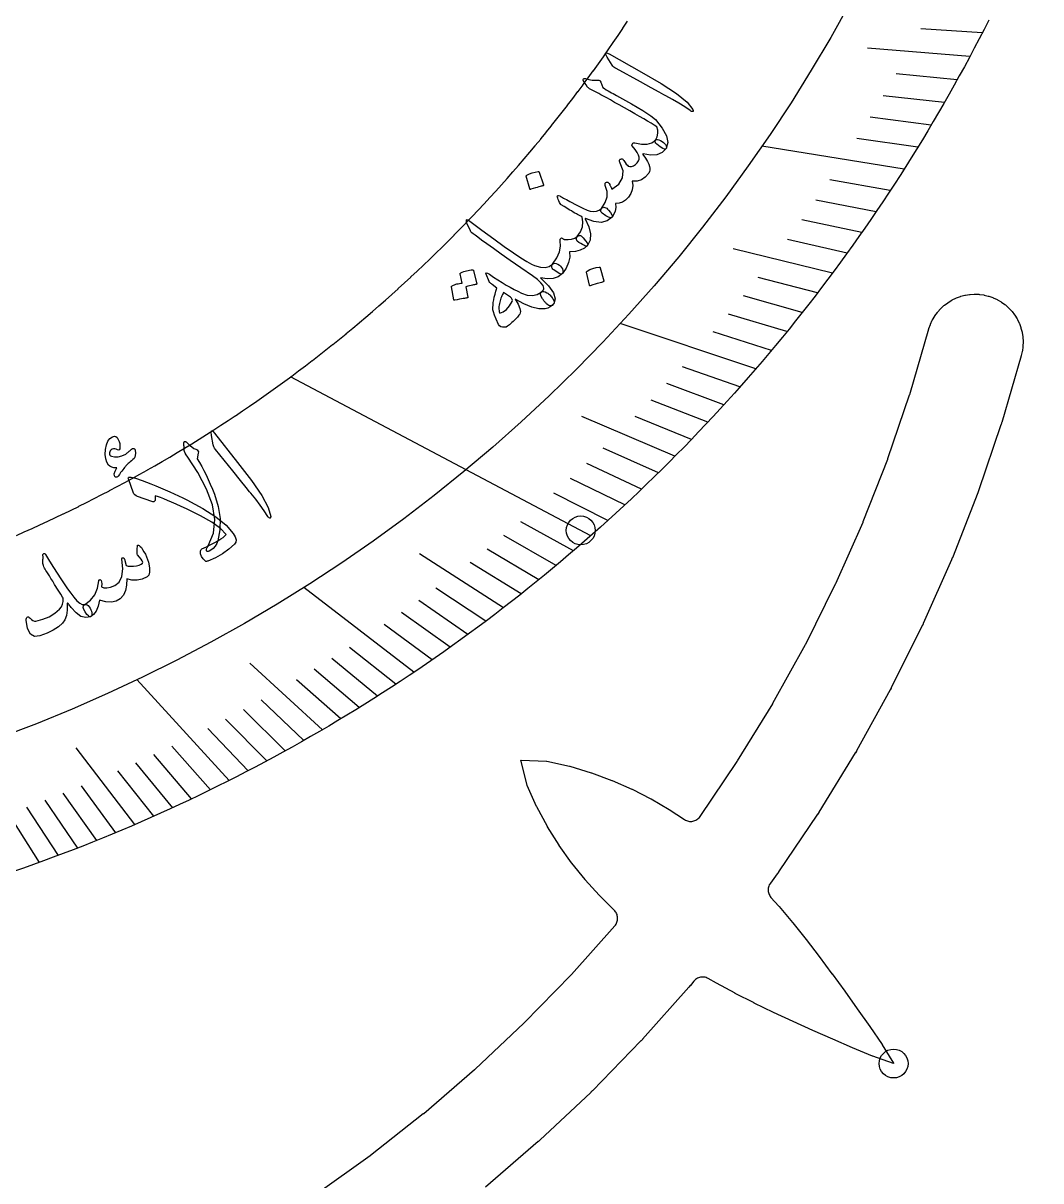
# Model space of a CAD drawing. Header units: millimetres. Extents: x -53 to 53, y -53 to 53.
# Drawn here: x 12.55 to 35.03, y -27.52 to -1.95 of the extents above; entities that cross this region are included whole.
import ezdxf

# ---------------------------------------------------------------- set-up
doc = ezdxf.new("R2010")
doc.units = ezdxf.units.MM
for name, color, linetype in [('CUT_INNER', 6, 'Continuous'), ('ENGRAVE', 7, 'Continuous'), ('ENGRAVE_FINE', 8, 'Continuous'), ('TEXT', 5, 'Continuous')]:
    doc.layers.add(name, color=color, linetype=linetype)

msp = doc.modelspace()

# ---------------------------------------------------------------- linework, layer by layer
at = {"layer": 'CUT_INNER'}
for points in [[(33.8771, -1.8778), (33.7718, -2.0853), (33.6653, -2.2922), (33.5575, -2.4984), (33.4484, -2.704), (33.3381, -2.9089), (33.2265, -3.1131), (33.1137, -3.3167), (32.9996, -3.5195), (32.8843, -3.7216), (32.7677, -3.923), (32.6499, -4.1237), (32.5309, -4.3237), (32.4106, -4.523), (32.2892, -4.7215), (32.1665, -4.9192), (32.0426, -5.1162), (31.9175, -5.3124), (31.7912, -5.5079), (31.6637, -5.7026), (31.535, -5.8964), (31.4051, -6.0895), (31.2741, -6.2818), (31.1418, -6.4733), (31.0084, -6.664), (30.8739, -6.8539), (30.7381, -7.0429), (30.6012, -7.2311), (30.4632, -7.4184), (30.324, -7.6049), (30.1836, -7.7905), (30.0422, -7.9753), (29.8996, -8.1592), (29.7558, -8.3422), (29.611, -8.5244), (29.465, -8.7056), (29.3179, -8.886), (29.1698, -9.0654), (29.0205, -9.2439), (28.8701, -9.4215), (28.7187, -9.5982), (28.5661, -9.774), (28.4125, -9.9488), (28.2578, -10.1226), (28.1021, -10.2955), (27.9453, -10.4675), (27.7874, -10.6385), (27.6285, -10.8085), (27.4686, -10.9775), (27.3076, -11.1456), (27.1456, -11.3126), (26.9826, -11.4787), (26.8185, -11.6438), (26.6535, -11.8078), (26.4874, -11.9709), (26.3203, -12.1329), (26.1523, -12.2938), (25.9833, -12.4538), (25.8133, -12.6127), (25.6423, -12.7706), (25.4703, -12.9274), (25.2974, -13.0831), (25.1236, -13.2378), (24.9488, -13.3915), (24.773, -13.544), (24.5964, -13.6955), (24.4188, -13.8458), (24.2402, -13.9951), (24.0608, -14.1433), (23.8805, -14.2904), (23.6992, -14.4364), (23.5171, -14.5812), (23.3341, -14.725), (23.1502, -14.8676), (22.9654, -15.0091), (22.7798, -15.1494), (22.5933, -15.2886), (22.406, -15.4267), (22.2178, -15.5636), (22.0288, -15.6993), (21.8389, -15.8339), (21.6482, -15.9673), (21.4568, -16.0996), (21.2645, -16.2306), (21.0714, -16.3605), (20.8775, -16.4892), (20.6828, -16.6167), (20.4874, -16.743), (20.2911, -16.8681), (20.0942, -16.992), (19.8964, -17.1147), (19.6979, -17.2362), (19.4987, -17.3564), (19.2987, -17.4755), (19.098, -17.5933), (18.8966, -17.7098), (18.6945, -17.8252), (18.4917, -17.9393), (18.2881, -18.0521), (18.0839, -18.1637), (17.879, -18.274), (17.6735, -18.3831), (17.4672, -18.4909), (17.2603, -18.5974), (17.0528, -18.7027), (16.8446, -18.8067), (16.6358, -18.9094), (16.4263, -19.0109), (16.2163, -19.111), (16.0056, -19.2099), (15.7943, -19.3074), (15.5825, -19.4037), (15.37, -19.4987), (15.157, -19.5923), (14.9434, -19.6847), (14.7292, -19.7757), (14.5145, -19.8654), (14.2992, -19.9538), (14.0834, -20.0409), (13.8671, -20.1266), (13.6502, -20.2111), (13.4328, -20.2942), (13.215, -20.3759), (12.9966, -20.4563), (12.7777, -20.5354), (12.5584, -20.6131), (12.3385, -20.6895)], [(12.3984, -13.2645), (12.5712, -13.1885), (12.5726, -13.1879), (12.745, -13.1108), (12.7464, -13.1102), (12.9183, -13.0321), (12.9197, -13.0314), (13.0912, -12.9523), (13.0926, -12.9516), (13.2635, -12.8714), (13.2649, -12.8708), (13.4353, -12.7895), (13.4367, -12.7889), (13.6066, -12.7066), (13.608, -12.7059), (13.7775, -12.6225), (13.7788, -12.6219), (13.9478, -12.5375), (13.9491, -12.5368), (14.1175, -12.4514), (14.1189, -12.4507), (14.2868, -12.3642), (14.2881, -12.3635), (14.4555, -12.2761), (14.4568, -12.2753), (14.6236, -12.1868), (14.625, -12.1861), (14.7912, -12.0966), (14.7926, -12.0959), (14.9583, -12.0053), (14.9596, -12.0046), (15.1248, -11.913), (15.1261, -11.9123), (15.2907, -11.8197), (15.292, -11.819), (15.456, -11.7254), (15.4573, -11.7246), (15.6208, -11.63), (15.6221, -11.6293), (15.7849, -11.5337), (15.7863, -11.5329), (15.9485, -11.4363), (15.9498, -11.4355), (16.1115, -11.338), (16.1128, -11.3372), (16.2739, -11.2386), (16.2752, -11.2378), (16.4356, -11.1383), (16.4369, -11.1375), (16.5968, -11.0369), (16.5981, -11.0361), (16.7573, -10.9346), (16.7586, -10.9338), (16.9172, -10.8313), (16.9184, -10.8304), (17.0764, -10.727), (17.0777, -10.7261), (17.235, -10.6217), (17.2363, -10.6209), (17.393, -10.5155), (17.3942, -10.5146), (17.5503, -10.4083), (17.5515, -10.4074), (17.7069, -10.3001), (17.7082, -10.2992), (17.8629, -10.191), (17.8641, -10.1901), (18.0182, -10.0809), (18.0194, -10.08), (18.1728, -9.9699), (18.174, -9.969), (18.3267, -9.8579), (18.328, -9.857), (18.48, -9.745), (18.4812, -9.7441), (18.6325, -9.6311), (18.6337, -9.6302), (18.7844, -9.5163), (18.7856, -9.5154), (18.9355, -9.4006), (18.9367, -9.3997), (19.0859, -9.2839), (19.0871, -9.283), (19.2356, -9.1664), (19.2368, -9.1654), (19.3846, -9.0479), (19.3858, -9.0469), (19.5329, -8.9285), (19.5341, -8.9275), (19.6804, -8.8082), (19.6816, -8.8072), (19.8272, -8.687), (19.8284, -8.686), (19.9732, -8.5649), (19.9744, -8.5639), (20.1185, -8.4419), (20.1197, -8.4409), (20.263, -8.318), (20.2642, -8.317), (20.4068, -8.1932), (20.4079, -8.1922), (20.5498, -8.0676), (20.5509, -8.0665), (20.692, -7.941), (20.6931, -7.94), (20.8334, -7.8136), (20.8346, -7.8126), (20.9741, -7.6854), (20.9752, -7.6843), (21.114, -7.5562), (21.1151, -7.5552), (21.253, -7.4263), (21.2541, -7.4252), (21.3913, -7.2954), (21.3924, -7.2944), (21.5288, -7.1637), (21.5299, -7.1627), (21.6654, -7.0312), (21.6665, -7.0302), (21.8013, -6.8979), (21.8023, -6.8968), (21.9363, -6.7637), (21.9374, -6.7626), (22.0705, -6.6287), (22.0715, -6.6276), (22.2038, -6.4928), (22.2049, -6.4917), (22.3363, -6.3562), (22.3374, -6.3551), (22.468, -6.2187), (22.4691, -6.2176), (22.5989, -6.0805), (22.5999, -6.0794), (22.7289, -5.9414), (22.7299, -5.9403), (22.858, -5.8016), (22.859, -5.8004), (22.9863, -5.6609), (22.9873, -5.6598), (23.1137, -5.5195), (23.1147, -5.5183), (23.2402, -5.3773), (23.2412, -5.3761), (23.3659, -5.2343), (23.3669, -5.2331), (23.4906, -5.0905), (23.4916, -5.0894), (23.6145, -4.946), (23.6155, -4.9448), (23.7375, -4.8007), (23.7385, -4.7996), (23.8597, -4.6547), (23.8606, -4.6535), (23.9809, -4.5079), (23.9818, -4.5067), (24.1012, -4.3604), (24.1022, -4.3592), (24.2206, -4.2122), (24.2216, -4.211), (24.3391, -4.0632), (24.34, -4.062), (24.4567, -3.9135), (24.4576, -3.9123), (24.5733, -3.7631), (24.5743, -3.7618), (24.6891, -3.6119), (24.69, -3.6107), (24.8039, -3.4601), (24.8048, -3.4589), (24.9177, -3.3075), (24.9186, -3.3063), (25.0306, -3.1543), (25.0316, -3.1531), (25.1426, -3.0004), (25.1435, -2.9991), (25.2537, -2.8457), (25.2546, -2.8445), (25.3638, -2.6905), (25.3646, -2.6892), (25.4729, -2.5345), (25.4738, -2.5332), (25.5811, -2.3779), (25.5819, -2.3766), (25.6883, -2.2206), (25.6891, -2.2193), (25.7945, -2.0626), (25.7954, -2.0613), (25.8998, -1.904)], [(19.004, -27.826), (20.2108, -26.9623), (20.2196, -26.9557), (21.3869, -26.0393), (21.3954, -26.0322), (22.5209, -25.0649), (22.5291, -25.0575), (23.6105, -24.0413), (23.6185, -24.0335), (24.6537, -22.9703), (24.6613, -22.9622), (25.6162, -21.8902), (25.6313, -21.8715), (25.6446, -21.8514), (25.6559, -21.8302), (25.665, -21.8079), (25.672, -21.7849), (25.6767, -21.7613), (25.6792, -21.7373), (25.6793, -21.7133), (25.6771, -21.6893), (25.6727, -21.6657), (25.6659, -21.6426), (25.657, -21.6202), (25.646, -21.5988), (25.633, -21.5786), (25.6181, -21.5597), (25.6014, -21.5424), (25.6006, -21.5416), (25.2767, -21.2186), (25.272, -21.2137), (24.9641, -20.8713), (24.9596, -20.866), (24.6683, -20.5033), (24.664, -20.4976), (24.3904, -20.1135), (24.3862, -20.1073), (24.1315, -19.7005), (24.1275, -19.6936), (23.8942, -19.2617), (23.89, -19.253), (23.684, -18.7889), (23.6821, -18.784), (23.6806, -18.779), (23.5411, -18.2335), (23.54, -18.2279), (23.5457, -18.2278), (24.1082, -18.2538), (24.1134, -18.2543), (24.1185, -18.2552), (24.6147, -18.3628), (24.6241, -18.3652), (25.0943, -18.5061), (25.1019, -18.5086), (25.552, -18.6756), (25.5589, -18.6784), (25.9904, -18.8685), (25.9969, -18.8716), (26.4111, -19.0832), (26.4172, -19.0866), (26.8149, -19.3187), (26.8206, -19.3223), (27.1544, -19.5423), (27.1754, -19.5547), (27.1974, -19.565), (27.2204, -19.5731), (27.2441, -19.5789), (27.2681, -19.5824), (27.2925, -19.5835), (27.3168, -19.5823), (27.3409, -19.5787), (27.3645, -19.5728), (27.3874, -19.5646), (27.4094, -19.5542), (27.4303, -19.5418), (27.4499, -19.5273), (27.468, -19.511), (27.4845, -19.4931), (27.4991, -19.4736), (28.3221, -18.2566), (28.3281, -18.2472), (29.104, -16.9823), (29.1096, -16.9727), (29.8287, -15.6746), (29.8338, -15.6647), (30.4946, -14.336), (30.4993, -14.3259), (31.1005, -12.9692), (31.1048, -12.9589), (31.6452, -11.5768), (31.649, -11.5664), (32.1276, -10.1617), (32.1309, -10.1512), (32.554, -8.7016), (32.5559, -8.6958), (32.5869, -8.606), (32.5915, -8.5946), (32.6299, -8.5111), (32.6356, -8.5002), (32.682, -8.4208), (32.6887, -8.4106), (32.7427, -8.3361), (32.7504, -8.3266), (32.8114, -8.2578), (32.82, -8.2491), (32.8875, -8.1866), (32.8969, -8.1787), (32.9701, -8.1232), (32.9803, -8.1162), (33.0586, -8.0682), (33.0694, -8.0623), (33.1521, -8.0221), (33.1634, -8.0173), (33.2496, -7.9854), (33.2613, -7.9817), (33.3502, -7.9584), (33.3622, -7.9559), (33.453, -7.9414), (33.4652, -7.9401), (33.557, -7.9346), (33.5693, -7.9345), (33.6611, -7.9381), (33.6734, -7.9391), (33.7644, -7.9517), (33.7765, -7.9539), (33.8659, -7.9753), (33.8777, -7.9788), (33.9646, -8.0088), (33.9759, -8.0134), (34.0595, -8.0518), (34.0703, -8.0575), (34.1497, -8.1039), (34.16, -8.1106), (34.2344, -8.1646), (34.244, -8.1723), (34.3127, -8.2333), (34.3215, -8.2419), (34.3839, -8.3094), (34.3918, -8.3188), (34.4474, -8.392), (34.4543, -8.4022), (34.5024, -8.4805), (34.5083, -8.4913), (34.5485, -8.574), (34.5533, -8.5852), (34.5852, -8.6715), (34.5888, -8.6832), (34.6121, -8.7721), (34.6146, -8.7841), (34.6291, -8.8749), (34.6304, -8.8871), (34.6359, -8.9789), (34.636, -8.9912), (34.6325, -9.083), (34.6314, -9.0952), (34.6189, -9.1863), (34.6166, -9.1984), (34.5945, -9.2908), (34.5929, -9.2967), (34.1621, -10.7729), (34.1613, -10.7755), (34.1479, -10.8178), (34.147, -10.8205), (33.6506, -12.2776), (33.6497, -12.2803), (33.6344, -12.3219), (33.6334, -12.3245), (33.0728, -13.7582), (33.0718, -13.7608), (33.0547, -13.8017), (33.0536, -13.8043), (32.43, -15.2117), (32.4288, -15.2143), (32.41, -15.2544), (32.4088, -15.2569), (31.7233, -16.6353), (31.722, -16.6378), (31.7014, -16.677), (31.7001, -16.6795), (30.9542, -18.0261), (30.9528, -18.0285), (30.9305, -18.0668), (30.929, -18.0692), (30.1241, -19.3815), (30.1226, -19.3838), (30.0986, -19.4211), (30.0971, -19.4234), (29.2347, -20.6986), (29.2331, -20.7009), (29.2075, -20.7371), (29.2059, -20.7393), (29.0525, -20.9457), (29.0389, -20.966), (29.0274, -20.9875), (29.018, -21.01), (29.0109, -21.0333), (29.006, -21.0572), (29.0035, -21.0815), (29.0034, -21.1059), (29.0057, -21.1301), (29.0103, -21.1541), (29.0172, -21.1775), (29.0264, -21.2001), (29.0377, -21.2216), (29.0511, -21.242), (29.0664, -21.261), (29.2424, -21.4589), (29.2448, -21.4616), (29.5449, -21.8191), (29.5468, -21.8214), (29.8401, -22.1883), (29.8416, -22.1902), (30.1293, -22.5649), (30.1304, -22.5664), (30.4137, -22.9472), (30.4146, -22.9484), (30.6943, -23.3334), (30.9726, -23.7232), (31.2487, -24.1157), (31.2495, -24.1168), (31.5196, -24.5096), (31.5237, -24.5159), (31.7718, -24.9274), (31.7744, -24.9324), (31.769, -24.9308), (31.3158, -24.7713), (31.3088, -24.7686), (30.8693, -24.5837), (30.8681, -24.5831), (30.4294, -24.393), (29.9916, -24.1997), (29.5559, -24.0029), (29.5547, -24.0023), (29.1243, -23.8021), (29.1226, -23.8013), (28.6974, -23.5955), (28.6953, -23.5944), (28.2765, -23.3816), (28.2739, -23.3802), (27.8629, -23.1588), (27.8598, -23.157), (27.6815, -23.0542), (27.6591, -23.0428), (27.6356, -23.0336), (27.6113, -23.0269), (27.5865, -23.0226), (27.5614, -23.0209), (27.5362, -23.0216), (27.5113, -23.025), (27.4868, -23.0308), (27.463, -23.039), (27.4402, -23.0496), (27.4185, -23.0624), (27.3982, -23.0774), (27.3796, -23.0943), (27.3627, -23.113), (27.2852, -23.2082), (27.2834, -23.2104), (27.2546, -23.2441), (27.2528, -23.2462), (26.2288, -24.3957), (26.227, -24.3977), (26.1967, -24.4302), (26.1948, -24.4322), (25.1209, -25.5352), (25.1189, -25.5371), (25.0873, -25.5682), (25.0853, -25.5701), (23.9634, -26.6243), (23.9614, -26.6262), (23.9284, -26.6559), (23.9263, -26.6577), (22.7589, -27.6611)]]:
    msp.add_lwpolyline(points, dxfattribs=at)
at = {"layer": 'ENGRAVE'}
for points in [[(32.007, -5.1723), (28.8674, -4.665)], [(28.731, -9.5838), (25.7373, -8.5852)], [(25.0841, -13.2727), (18.4537, -9.7644)], [(12.9072, -20.4888), (9.121, -14.4786)], [(21.1799, -16.2877), (18.7452, -14.4154)], [(17.1013, -18.6783), (15.0611, -16.45)]]:
    msp.add_lwpolyline(points, dxfattribs=at)
for centre, radius in [((0, 15.1737), 35.0271), ((24.8647, -13.1541), 0.3186), ((31.7751, -24.9329), 0.3186)]:
    msp.add_circle(centre, radius, dxfattribs=at)
at = {"layer": 'ENGRAVE_FINE'}
for points in [[(33.7326, -2.1618), (32.3758, -2.0748)], [(33.4597, -2.6829), (31.1962, -2.5014)], [(33.1807, -3.1962), (31.828, -3.0659)], [(32.8957, -3.7017), (31.5457, -3.5498)], [(32.605, -4.1996), (31.2581, -4.0261)], [(32.3087, -4.6898), (30.9653, -4.4948)], [(31.7001, -5.6472), (30.3651, -5.4094)], [(31.3882, -6.1145), (30.0579, -5.8554)], [(31.0714, -6.5743), (29.7463, -6.2939)], [(30.75, -7.0265), (29.4304, -6.725)], [(30.424, -7.4712), (28.23, -6.9324)], [(30.0936, -7.9085), (28.7864, -7.565)], [(29.7589, -8.3383), (28.4585, -7.974)], [(29.4202, -8.7608), (28.127, -8.3757)], [(29.0775, -9.176), (27.7919, -8.7703)], [(28.3809, -9.9845), (27.1116, -9.5379)], [(28.0272, -10.3779), (26.7666, -9.9112)], [(27.67, -10.7643), (26.4186, -10.2774)], [(26.946, -11.5157), (24.8887, -10.6365)], [(27.3096, -11.1435), (26.0677, -10.6367)], [(26.5793, -11.8809), (25.3576, -11.3347)], [(26.2097, -12.2391), (24.9986, -11.6736)], [(25.8372, -12.5905), (24.6371, -12.0057)], [(25.4619, -12.935), (24.2732, -12.3311)], [(24.7036, -13.6037), (23.5387, -12.9622)], [(24.3208, -13.928), (23.1683, -13.268)], [(23.1583, -14.8613), (21.3005, -13.6691)], [(23.9355, -14.2457), (22.7959, -13.5674)], [(23.548, -14.5568), (22.4215, -13.8604)], [(22.7665, -15.1594), (21.6674, -14.4275)], [(22.3727, -15.451), (21.2877, -14.7016)], [(21.977, -15.7362), (20.9064, -14.9697)], [(21.5793, -16.0151), (20.5236, -15.2316)], [(20.7788, -16.5541), (19.7537, -15.7374)], [(19.1582, -17.5581), (17.556, -16.0897)], [(20.376, -16.8143), (19.3666, -15.9814)], [(19.9716, -17.0683), (18.9783, -16.2194)], [(19.5656, -17.3162), (18.5887, -16.4516)], [(18.3393, -18.0239), (17.4132, -17.1138)], [(18.7494, -17.794), (17.8062, -16.8988)], [(17.9278, -18.2479), (17.0193, -17.3232)], [(17.5151, -18.466), (16.6244, -17.5269)], [(15.0157, -19.6536), (13.7173, -17.9541)], [(16.2701, -19.0855), (15.4344, -18.1052)], [(16.6862, -18.8848), (15.8319, -17.9179)], [(15.853, -19.2805), (15.0361, -18.287)], [(15.4348, -19.4699), (14.637, -18.4635)], [(14.5957, -19.8317), (13.8368, -18.8005)], [(13.753, -20.1712), (13.0339, -19.1165)], [(14.1748, -20.0042), (13.4357, -18.9611)], [(13.3305, -20.3327), (12.6316, -19.2668)]]:
    msp.add_lwpolyline(points, dxfattribs=at)
at = {"layer": 'TEXT'}
for points in [[(25.4484, -2.6998), (25.4152, -2.6395), (25.4114, -2.6071), (25.437, -2.6026), (25.4921, -2.6258), (26.2059, -3.0328), (26.6442, -3.2822), (26.9799, -3.5022), (27.2121, -3.6941), (27.3405, -3.8584), (27.3474, -3.8769), (27.3489, -3.8901), (27.3449, -3.898), (27.3355, -3.9005), (27.3241, -3.8998), (27.3112, -3.896), (27.2969, -3.8891), (27.2812, -3.8792), (27.1626, -3.7963), (27.0329, -3.714), (26.8923, -3.6321), (26.7407, -3.5505), (26.7016, -3.5284), (26.5953, -3.4699), (26.4218, -3.3747), (26.1814, -3.2426), (25.6463, -2.9525), (25.6191, -2.9352), (25.5958, -2.9168), (25.5764, -2.8972), (25.5609, -2.8765)], [(25.0145, -3.3583), (24.9835, -3.3087), (24.9586, -3.2696), (24.94, -3.241), (24.9276, -3.223), (24.9203, -3.2108), (24.917, -3.1995), (24.9176, -3.1891), (24.9222, -3.1798), (24.9308, -3.1716), (24.9415, -3.1675), (24.9545, -3.1675), (24.9697, -3.1715), (25.043, -3.1927), (25.1137, -3.2054), (25.1817, -3.2095), (25.2471, -3.2052), (25.267, -3.2052), (25.2837, -3.2131), (25.2972, -3.2291), (25.3073, -3.253), (25.3495, -3.371), (25.3897, -3.3944), (25.4293, -3.4174), (25.4682, -3.4399), (25.5065, -3.4618), (25.544, -3.4833), (25.5809, -3.5043), (25.6172, -3.5247), (25.6528, -3.5447), (25.9823, -3.729), (26.2358, -3.8789), (26.4127, -3.9948), (26.5129, -4.077), (26.6655, -4.2664), (26.7565, -4.436), (26.7858, -4.5854), (26.7534, -4.7143), (26.7514, -4.7171), (26.7494, -4.7198), (26.7473, -4.7225), (26.7453, -4.7253), (26.7182, -4.7302), (26.6759, -4.7149), (26.6186, -4.6793), (26.5462, -4.6235), (26.521, -4.6007), (26.5069, -4.5784), (26.504, -4.5565), (26.5122, -4.535), (26.5495, -4.4562), (26.5671, -4.3807), (26.5649, -4.3086), (26.543, -4.2399), (26.4849, -4.2009), (26.4177, -4.1581), (26.3413, -4.1114), (26.256, -4.0609), (26.162, -4.0065), (26.0599, -3.9484), (25.9497, -3.8866), (25.8314, -3.8209), (25.7158, -3.7553), (25.6117, -3.6967), (25.5192, -3.6448), (25.4382, -3.5999), (25.369, -3.5615), (25.3117, -3.5295), (25.2664, -3.5037), (25.233, -3.4842), (25.0609, -3.3966), (25.0453, -3.3863), (25.0323, -3.3764), (25.022, -3.3671), (25.0145, -3.3583)], [(25.414, -5.5537), (25.4065, -5.5342), (25.4025, -5.5163), (25.4019, -5.5002), (25.4047, -5.4858), (25.4108, -5.474), (25.4199, -5.4658), (25.432, -5.4611), (25.4472, -5.46), (25.4633, -5.4636), (25.4783, -5.4733), (25.4921, -5.4891), (25.5047, -5.511), (25.5098, -5.5236), (25.5153, -5.5363), (25.5213, -5.5491), (25.5278, -5.5621), (25.5342, -5.5753), (25.5403, -5.589), (25.546, -5.6032), (25.5512, -5.6179), (25.7068, -5.5016), (25.7895, -5.3659), (25.799, -5.2118), (25.7354, -5.0399), (25.7274, -5.0206), (25.7227, -5.0034), (25.7211, -4.9881), (25.7228, -4.9748), (25.7284, -4.9628), (25.7369, -4.9541), (25.7481, -4.9486), (25.7621, -4.9462), (25.777, -4.9481), (25.7911, -4.9552), (25.8044, -4.9674), (25.8168, -4.9847), (25.8452, -5.0287), (25.871, -5.0632), (25.8941, -5.0882), (25.9146, -5.1037), (25.9505, -5.1171), (25.9888, -5.1158), (26.0296, -5.0999), (26.0728, -5.0692), (26.1119, -5.0296), (26.1383, -4.9899), (26.1522, -4.9501), (26.1534, -4.9101), (26.1402, -4.8645), (26.1109, -4.8077), (26.0654, -4.7396), (26.0037, -4.6605), (25.9967, -4.6504), (25.9949, -4.639), (25.9982, -4.6264), (26.0068, -4.6124), (26.0182, -4.6001), (26.0303, -4.5925), (26.043, -4.5896), (26.0563, -4.5914), (26.205, -4.6221), (26.331, -4.6225), (26.4342, -4.5925), (26.5142, -4.5323), (26.5328, -4.5212), (26.5573, -4.5191), (26.5875, -4.526), (26.6235, -4.5419), (26.6605, -4.5617), (26.6918, -4.583), (26.7173, -4.6058), (26.7369, -4.6301), (26.7526, -4.6555), (26.761, -4.6776), (26.7619, -4.6963), (26.7555, -4.7116), (26.6611, -4.8035), (26.5446, -4.8552), (26.4065, -4.8665), (26.2469, -4.8374), (26.2387, -4.8357), (26.2343, -4.8374), (26.2336, -4.8424), (26.2366, -4.8508), (26.2932, -4.9333), (26.337, -5.0041), (26.3682, -5.0633), (26.3868, -5.1107), (26.3939, -5.1524), (26.3929, -5.1917), (26.3838, -5.2284), (26.3665, -5.2627), (26.2911, -5.3478), (26.2052, -5.4056), (26.1091, -5.4362), (26.0029, -5.4396), (26.0121, -5.5361), (26.0011, -5.6268), (25.9701, -5.7115), (25.9191, -5.7901), (25.8564, -5.8545), (25.7882, -5.8995), (25.7145, -5.9252), (25.6356, -5.9314), (25.6368, -6.0195), (25.6239, -6.099), (25.5968, -6.1697), (25.5557, -6.2315), (25.5263, -6.2449), (25.4795, -6.2353), (25.4155, -6.2028), (25.3342, -6.1474), (25.3136, -6.1254), (25.3053, -6.1), (25.3092, -6.071), (25.3253, -6.0385), (25.4044, -5.9064), (25.4455, -5.7814), (25.4486, -5.6638), (25.414, -5.5537)], [(23.6594, -5.3311), (23.6588, -5.3254), (23.6606, -5.3195), (23.6647, -5.3135), (23.6711, -5.3074), (23.7316, -5.2776), (23.7942, -5.2541), (23.8589, -5.237), (23.9257, -5.2263), (23.934, -5.2269), (23.9405, -5.2295), (23.9452, -5.2343), (23.9481, -5.2412), (24.0422, -5.5215), (24.0431, -5.5298), (24.0395, -5.5362), (24.0313, -5.5409), (24.0186, -5.5439), (24.0076, -5.5464), (23.9906, -5.5507), (23.9676, -5.5568), (23.9387, -5.5647), (23.9036, -5.5746), (23.862, -5.5869), (23.8139, -5.6014), (23.7593, -5.6182), (23.7513, -5.6198), (23.7454, -5.6189), (23.7416, -5.6156), (23.74, -5.6099)], [(24.4335, -5.9628), (24.4229, -5.9525), (24.4107, -5.9343), (24.397, -5.9083), (24.3818, -5.8745), (24.3685, -5.8411), (24.358, -5.8139), (24.3504, -5.793), (24.3456, -5.7783), (24.3476, -5.76), (24.3575, -5.7518), (24.3752, -5.7535), (24.4009, -5.7653), (24.4174, -5.7744), (24.4372, -5.7851), (24.4605, -5.7973), (24.4871, -5.811), (24.5166, -5.8264), (24.5487, -5.8437), (24.5833, -5.8629), (24.6204, -5.8839), (24.7785, -5.9674), (24.9072, -6.0314), (25.0064, -6.076), (25.0759, -6.1012), (25.1469, -6.1113), (25.2122, -6.1042), (25.2717, -6.0799), (25.3253, -6.0385), (25.3403, -6.0264), (25.357, -6.0188), (25.3752, -6.0159), (25.395, -6.0176), (25.4173, -6.0241), (25.4383, -6.0361), (25.4579, -6.0536), (25.4763, -6.0766), (25.5201, -6.1336), (25.5479, -6.1784), (25.5598, -6.2111), (25.5557, -6.2315), (25.4466, -6.3162), (25.3127, -6.3499), (25.1544, -6.3326), (24.9719, -6.2641), (24.965, -6.2623), (24.9611, -6.2626), (24.9604, -6.265), (24.9628, -6.2696), (25.0439, -6.4467), (25.0795, -6.6046), (25.0697, -6.743), (25.0146, -6.8615), (25.0042, -6.8714), (24.9909, -6.8757), (24.9746, -6.8747), (24.9553, -6.8681), (24.9305, -6.8556), (24.9001, -6.8386), (24.8641, -6.8172), (24.8225, -6.7915), (24.7862, -6.7616), (24.7685, -6.7302), (24.7695, -6.6973), (24.789, -6.6628), (24.8621, -6.5545), (24.9039, -6.4465), (24.9143, -6.339), (24.8936, -6.2323), (24.8862, -6.2242), (24.8672, -6.2118), (24.8366, -6.1948), (24.7944, -6.1734), (24.7684, -6.1602), (24.7368, -6.1431), (24.6998, -6.122), (24.6574, -6.0971), (24.6095, -6.0685), (24.5562, -6.0366), (24.4976, -6.0014), (24.4335, -5.9628)], [(24.0219, -8.0408), (23.992, -7.9882), (23.977, -7.9454), (23.977, -7.9123), (23.9919, -7.889), (24.0196, -7.864), (24.039, -7.8411), (24.05, -7.8202), (24.0527, -7.8014), (24.0336, -7.7461), (23.9848, -7.6827), (23.9064, -7.6109), (23.7985, -7.5307), (23.5392, -7.3507), (23.309, -7.1896), (23.1077, -7.0477), (22.9353, -6.9252), (22.7915, -6.8224), (22.6759, -6.7395), (22.5885, -6.6767), (22.5293, -6.634), (22.4916, -6.6042), (22.4619, -6.5776), (22.44, -6.5542), (22.4261, -6.5341), (22.3497, -6.3632), (22.3397, -6.3161), (22.3424, -6.2901), (22.3578, -6.2852), (22.386, -6.3013), (22.6815, -6.5224), (22.9451, -6.7154), (23.1765, -6.8806), (23.3757, -7.0181), (23.5423, -7.1287), (23.6761, -7.2128), (23.777, -7.2706), (23.8449, -7.3022), (23.9727, -7.337), (24.0812, -7.3433), (24.1702, -7.3213), (24.2397, -7.271), (24.2619, -7.2553), (24.2895, -7.2504), (24.3225, -7.2562), (24.3609, -7.2727), (24.3925, -7.2923), (24.4195, -7.3163), (24.4419, -7.3447), (24.4597, -7.3775), (24.4703, -7.409), (24.474, -7.4358), (24.4706, -7.4579), (24.4603, -7.4753), (24.3658, -7.5506), (24.2536, -7.5917), (24.124, -7.5984), (23.9772, -7.5706), (24.1536, -7.7493), (24.2611, -7.9047), (24.2995, -8.0368), (24.2688, -8.1456), (24.253, -8.1662), (24.2366, -8.1814), (24.2196, -8.1912), (24.2019, -8.1957), (24.1801, -8.1952), (24.1576, -8.1875), (24.1345, -8.1726), (24.1108, -8.1506), (24.0989, -8.1366), (24.0871, -8.1229), (24.0755, -8.1092), (24.064, -8.0957), (24.0528, -8.0822), (24.042, -8.0686), (24.0317, -8.0547), (24.0219, -8.0408)], [(24.789, -6.6628), (24.8131, -6.6483), (24.8328, -6.6395), (24.8481, -6.6364), (24.859, -6.6389), (24.8719, -6.6469), (24.8863, -6.6584), (24.9021, -6.6733), (24.9192, -6.6918), (24.9711, -6.7545), (25.0043, -6.8037), (25.0188, -6.8394), (25.0146, -6.8615), (24.9442, -6.9219), (24.8547, -6.9652), (24.7461, -6.9911), (24.6187, -6.9996), (24.6208, -7.119), (24.5948, -7.2387), (24.5405, -7.3583), (24.458, -7.4778), (24.4451, -7.487), (24.4297, -7.4898), (24.4117, -7.4862), (24.3912, -7.4761), (24.2699, -7.4005), (24.2564, -7.392), (24.2449, -7.3795), (24.2354, -7.3631), (24.2278, -7.3428), (24.2244, -7.3244), (24.2248, -7.3067), (24.2292, -7.2897), (24.2374, -7.2735), (24.3343, -7.1313), (24.3953, -6.9977), (24.4204, -6.8729), (24.4098, -6.7574), (24.4073, -6.7427), (24.4083, -6.729), (24.413, -6.7163), (24.4212, -6.7046), (24.4314, -6.6961), (24.4419, -6.6928), (24.4527, -6.6948), (24.4637, -6.7022), (24.4734, -6.7102), (24.4823, -6.7165), (24.4905, -6.7211), (24.4981, -6.7239), (24.586, -6.7267), (24.6638, -6.7174), (24.7315, -6.6961), (24.789, -6.6628)], [(22.202, -7.4845), (22.2019, -7.4787), (22.2042, -7.4729), (22.2089, -7.4672), (22.2158, -7.4616), (22.2472, -7.448), (22.2787, -7.436), (22.3104, -7.4256), (22.3422, -7.4167), (22.3745, -7.4094), (22.4076, -7.4037), (22.4414, -7.3996), (22.4759, -7.397), (22.4844, -7.3983), (22.4911, -7.4019), (22.4961, -7.4078), (22.4994, -7.416), (22.5667, -7.7067), (22.566, -7.7121), (22.5615, -7.7166), (22.5531, -7.7201), (22.541, -7.7227), (22.5316, -7.7233), (22.5173, -7.7255), (22.4982, -7.7292), (22.4743, -7.7344), (22.4453, -7.741), (22.4109, -7.7492), (22.3711, -7.7587), (22.3258, -7.7697), (22.3735, -7.9979), (22.3736, -8.0063), (22.3693, -8.0125), (22.3606, -8.0165), (22.3476, -8.0183), (22.3363, -8.0199), (22.3188, -8.0228), (22.2952, -8.027), (22.2654, -8.0325), (22.2292, -8.0394), (22.1862, -8.0482), (22.1365, -8.0587), (22.08, -8.0709), (22.0729, -8.0708), (22.0678, -8.0687), (22.0648, -8.0647), (22.0638, -8.0586), (22.011, -7.772), (22.011, -7.7662), (22.0134, -7.7604), (22.0181, -7.7548), (22.0251, -7.7492), (22.051, -7.7369), (22.0773, -7.7262), (22.1041, -7.7171), (22.1312, -7.7095), (22.1587, -7.7034), (22.1863, -7.6986), (22.2141, -7.6951), (22.242, -7.6928)], [(24.9904, -7.4502), (24.9902, -7.4442), (24.9924, -7.4381), (24.997, -7.4318), (25.0039, -7.4253), (25.0683, -7.3932), (25.1344, -7.3678), (25.2022, -7.349), (25.2719, -7.3368), (25.2804, -7.3372), (25.287, -7.3398), (25.2916, -7.3448), (25.2941, -7.3519), (25.3745, -7.6428), (25.3749, -7.6514), (25.3708, -7.6582), (25.362, -7.6632), (25.3487, -7.6665), (25.3372, -7.6693), (25.3194, -7.674), (25.2953, -7.6807), (25.265, -7.6894), (25.2281, -7.7003), (25.1844, -7.7137), (25.1338, -7.7295), (25.0763, -7.7479), (25.068, -7.7496), (25.0619, -7.7488), (25.0582, -7.7454), (25.0569, -7.7395)], [(23.5571, -7.9101), (23.6842, -7.9536), (23.7992, -7.9646), (23.9018, -7.943), (23.9919, -7.889), (24.0175, -7.875), (24.0471, -7.8724), (24.0807, -7.8814), (24.1184, -7.9018), (24.1363, -7.9148), (24.1539, -7.9287), (24.1712, -7.9435), (24.1883, -7.9592), (24.2046, -7.976), (24.2197, -7.994), (24.2337, -8.0133), (24.2464, -8.0338), (24.2653, -8.0696), (24.2757, -8.0998), (24.2776, -8.1243), (24.2712, -8.1431), (24.2314, -8.1844), (24.1859, -8.2171), (24.1346, -8.2413), (24.0776, -8.2568), (23.939, -8.2586), (23.782, -8.2234), (23.6066, -8.1512), (23.4129, -8.0421), (23.4798, -8.1549), (23.5193, -8.2478), (23.5313, -8.3209), (23.516, -8.374), (23.5007, -8.3958), (23.4837, -8.418), (23.465, -8.4407), (23.4447, -8.4638), (23.4226, -8.4875), (23.3985, -8.5119), (23.3724, -8.5371), (23.3444, -8.5629), (23.2911, -8.6088), (23.2476, -8.6414), (23.2138, -8.6609), (23.1898, -8.6673), (23.1397, -8.6666), (23.0991, -8.6554), (23.0679, -8.6339), (23.0461, -8.602), (22.9943, -8.4871), (22.9569, -8.3953), (22.9341, -8.3266), (22.926, -8.2808), (22.9248, -8.2288), (22.9272, -8.1745), (22.9329, -8.1178), (22.9422, -8.0589), (22.9548, -7.9977), (22.9709, -7.9341), (22.9903, -7.8682), (23.0131, -7.7999), (22.9045, -7.7196), (22.892, -7.7093), (22.8806, -7.6998), (22.8702, -7.691), (22.8608, -7.6829), (22.8528, -7.6753), (22.8464, -7.6679), (22.8415, -7.6606), (22.8383, -7.6535), (22.7737, -7.496), (22.7682, -7.4719), (22.7785, -7.4627), (22.8045, -7.4686), (22.8462, -7.4894), (22.9411, -7.5567), (23.0345, -7.6197), (23.1263, -7.6783), (23.2165, -7.7325), (23.3049, -7.7826), (23.3911, -7.8289), (23.4752, -7.8714), (23.5571, -7.9101)], [(23.1596, -7.899), (23.1478, -7.9209), (23.136, -7.9439), (23.1242, -7.9681), (23.1124, -7.9935), (23.1011, -8.0204), (23.091, -8.049), (23.082, -8.0794), (23.0741, -8.1116), (23.0667, -8.1433), (23.0613, -8.1748), (23.0579, -8.206), (23.0566, -8.2369), (23.0575, -8.2674), (23.0607, -8.2973), (23.0663, -8.3266), (23.0742, -8.3554), (23.1531, -8.3261), (23.2257, -8.2729), (23.2918, -8.1957), (23.3512, -8.0947), (23.355, -8.0735), (23.3495, -8.0503), (23.3348, -8.025), (23.311, -7.9978)], [(16.7085, -11.0543), (16.7009, -10.9859), (16.7097, -10.9545), (16.7351, -10.9601), (16.7771, -11.0025), (17.2818, -11.651), (17.5918, -12.0487), (17.8182, -12.3801), (17.9598, -12.6461), (18.0158, -12.8469), (18.0151, -12.8667), (18.0114, -12.8795), (18.0048, -12.8852), (17.9951, -12.884), (17.9848, -12.8789), (17.9744, -12.8705), (17.9638, -12.8587), (17.953, -12.8435), (17.875, -12.7217), (17.7865, -12.5961), (17.6878, -12.4668), (17.5788, -12.3335), (17.551, -12.2982), (17.475, -12.2036), (17.351, -12.0495), (17.1791, -11.8357), (16.7951, -11.3633), (16.7766, -11.337), (16.7621, -11.3111), (16.7516, -11.2856), (16.7452, -11.2605)], [(15.0026, -11.5616), (14.971, -11.5886), (14.9417, -11.6139), (14.9148, -11.6372), (14.8901, -11.6588), (14.8681, -11.6787), (14.849, -11.6969), (14.8327, -11.7135), (14.8194, -11.7285), (14.8062, -11.7444), (14.7905, -11.7639), (14.7723, -11.7869), (14.7515, -11.8134), (14.7281, -11.8436), (14.7024, -11.8777), (14.6743, -11.9156), (14.6437, -11.9574), (14.63, -11.9724), (14.6157, -11.9801), (14.6005, -11.9807), (14.5847, -11.974), (14.5635, -11.9482), (14.5615, -11.9059), (14.5786, -11.8471), (14.6146, -11.7719), (14.5543, -11.7689), (14.5039, -11.7577), (14.4633, -11.7383), (14.4326, -11.7107), (14.3955, -11.6474), (14.3726, -11.5694), (14.3636, -11.4768), (14.3684, -11.3696), (14.3867, -11.2659), (14.4186, -11.1836), (14.464, -11.1227), (14.5233, -11.0831), (14.5633, -11.0733), (14.5978, -11.0799), (14.6271, -11.1029), (14.6509, -11.1421), (14.669, -11.1889), (14.681, -11.2343), (14.6869, -11.2783), (14.6867, -11.3209), (14.6811, -11.3539), (14.6697, -11.3733), (14.6526, -11.3792), (14.6298, -11.3715), (14.6008, -11.3572), (14.5725, -11.3506), (14.5449, -11.3517), (14.518, -11.3605), (14.4924, -11.3745), (14.4731, -11.3926), (14.4599, -11.415), (14.453, -11.4415), (14.4525, -11.4694), (14.4597, -11.4911), (14.4746, -11.5068), (14.4972, -11.5164), (14.5695, -11.5291), (14.647, -11.525), (14.7295, -11.5041), (14.8171, -11.4663), (14.8242, -11.462), (14.8318, -11.4567), (14.84, -11.4503), (14.8487, -11.443), (14.858, -11.4348), (14.8681, -11.4259), (14.8789, -11.4164), (14.8905, -11.4062), (14.9031, -11.3954), (14.9146, -11.3855), (14.9247, -11.3766), (14.9336, -11.3686), (14.9415, -11.3617), (14.9487, -11.3558), (14.9551, -11.3511), (14.9609, -11.3475), (14.9728, -11.3424), (14.9841, -11.3411), (14.9948, -11.3434), (15.0049, -11.3495), (15.013, -11.3562), (15.0191, -11.3635), (15.0234, -11.3714), (15.0257, -11.3799), (15.0292, -11.4475), (15.0265, -11.5003), (15.0176, -11.5383), (15.0026, -11.5616)], [(16.8502, -13.3808), (16.8268, -13.4457), (16.7931, -13.5025), (16.749, -13.5512), (16.6948, -13.5917), (16.6603, -13.6093), (16.6333, -13.6177), (16.6137, -13.6169), (16.6017, -13.607), (16.5967, -13.5882), (16.6001, -13.5636), (16.6118, -13.5331), (16.6319, -13.4969), (16.7508, -13.2172), (16.7842, -12.914), (16.7331, -12.588), (16.5984, -12.2394), (16.5051, -12.0559), (16.4047, -11.8773), (16.2972, -11.7035), (16.1827, -11.5344), (16.1495, -11.4854), (16.1257, -11.4449), (16.1112, -11.413), (16.106, -11.3895), (16.1045, -11.3553), (16.103, -11.3249), (16.1015, -11.2985), (16.1, -11.2759), (16.0988, -11.2571), (16.0979, -11.242), (16.0974, -11.2306), (16.0973, -11.2228), (16.0995, -11.2114), (16.1033, -11.2025), (16.1087, -11.196), (16.1155, -11.1921), (16.126, -11.1904), (16.1351, -11.1909), (16.1428, -11.1937), (16.1492, -11.1989), (16.2156, -11.2618), (16.2731, -11.31), (16.3217, -11.3436), (16.3614, -11.3625), (16.3906, -11.3754), (16.4096, -11.3936), (16.4183, -11.4172), (16.4167, -11.4462), (16.3912, -11.5756), (16.4422, -11.656), (16.4923, -11.7413), (16.5412, -11.8314), (16.589, -11.9264), (16.636, -12.0263), (16.6823, -12.1312), (16.728, -12.2411), (16.773, -12.3561), (16.856, -12.6264), (16.8969, -12.8873), (16.8951, -13.1388), (16.8502, -13.3808)], [(16.495, -13.5643), (16.6009, -13.515), (16.6955, -13.4681), (16.7789, -13.4238), (16.8511, -13.3822), (16.9124, -13.3434), (16.9632, -13.3075), (17.0034, -13.2746), (17.0331, -13.2448), (16.9044, -13.1121), (16.7141, -12.9742), (16.4633, -12.83), (16.1531, -12.678), (16.0355, -12.6239), (15.927, -12.5747), (15.8275, -12.5305), (15.7368, -12.4914), (15.6552, -12.4577), (15.5825, -12.4296), (15.5188, -12.4072), (15.4641, -12.3904), (15.4642, -12.4899), (15.4513, -12.5091), (15.4346, -12.5198), (15.4141, -12.5221), (15.3899, -12.516), (15.0759, -12.4069), (15.0438, -12.3908), (15.0171, -12.3695), (14.9958, -12.3429), (14.9797, -12.3109), (14.8796, -12.0345), (14.8734, -12.0146), (14.8718, -11.9988), (14.8747, -11.9873), (14.8821, -11.9798), (14.9337, -11.9761), (15.032, -11.9993), (15.1773, -12.0492), (15.3702, -12.1251), (15.4782, -12.1691), (15.5836, -12.2131), (15.6865, -12.2571), (15.7868, -12.3013), (15.8846, -12.3455), (15.9799, -12.3899), (16.0725, -12.4345), (16.1625, -12.4792), (16.5144, -12.6706), (16.8039, -12.8574), (17.0297, -13.0415), (17.1906, -13.224), (17.232, -13.2968), (17.2504, -13.3606), (17.2459, -13.4153), (17.2183, -13.4608), (17.0949, -13.5711), (16.9553, -13.6697), (16.7997, -13.7563), (16.6282, -13.8306), (16.612, -13.8368), (16.5978, -13.8394), (16.5855, -13.8385), (16.5751, -13.8341), (16.5218, -13.7849), (16.4864, -13.7318), (16.4688, -13.6748), (16.4689, -13.614), (16.4725, -13.5938), (16.478, -13.5789), (16.4855, -13.569), (16.495, -13.5643)], [(15.0721, -13.489), (15.0761, -13.4812), (15.0844, -13.4788), (15.0969, -13.4816), (15.1136, -13.4898), (15.1359, -13.5068), (15.1607, -13.5348), (15.1881, -13.5737), (15.2179, -13.6236), (15.2497, -13.6814), (15.2766, -13.7399), (15.2986, -13.7991), (15.3158, -13.859), (15.338, -13.9813), (15.3407, -14.0761), (15.324, -14.1433), (15.288, -14.1828), (15.1792, -14.2314), (15.0674, -14.2544), (14.9527, -14.2517), (14.8353, -14.2234), (14.8344, -14.362), (14.8103, -14.4818), (14.7629, -14.5825), (14.6926, -14.6641), (14.603, -14.7182), (14.4969, -14.7411), (14.3744, -14.7325), (14.2358, -14.6924), (14.2042, -14.8288), (14.1601, -14.9361), (14.1038, -15.0144), (14.0356, -15.0634), (14.0167, -15.062), (13.9909, -15.0437), (13.9581, -15.0082), (13.9184, -14.9557), (13.8872, -14.9002), (13.8752, -14.8542), (13.8825, -14.8177), (13.9091, -14.7907), (14.0352, -14.6933), (14.1291, -14.5739), (14.1906, -14.4329), (14.2196, -14.2704), (14.2211, -14.2616), (14.2239, -14.2544), (14.228, -14.249), (14.2334, -14.2452), (14.2409, -14.2425), (14.2483, -14.2417), (14.2558, -14.2427), (14.2632, -14.2456), (14.2739, -14.2604), (14.2806, -14.291), (14.2833, -14.3374), (14.2821, -14.3997), (14.3341, -14.4221), (14.3998, -14.4253), (14.4791, -14.4091), (14.572, -14.3735), (14.6711, -14.2957), (14.7299, -14.1727), (14.7481, -14.0048), (14.7255, -13.7923), (14.7242, -13.7815), (14.725, -13.7729), (14.7278, -13.7666), (14.7326, -13.7624), (14.7413, -13.759), (14.7497, -13.7575), (14.7577, -13.7581), (14.7653, -13.7608), (14.7728, -13.7663), (14.7788, -13.7726), (14.7833, -13.7797), (14.7864, -13.7875), (14.8205, -13.9276), (14.871, -13.9408), (14.9267, -13.9465), (14.9875, -13.9448), (15.0536, -13.9356), (15.1147, -13.9202), (15.1575, -13.9014), (15.1821, -13.8794), (15.1885, -13.8542), (15.1797, -13.8253), (15.1574, -13.7894), (15.1215, -13.7464), (15.0721, -13.6964), (15.0665, -13.6779), (15.0646, -13.6372), (15.0665, -13.5742), (15.0721, -13.489)], [(13.9091, -14.7907), (13.9362, -14.791), (13.9615, -14.7995), (13.9851, -14.8161), (14.0069, -14.841), (14.0291, -14.8739), (14.0463, -14.9073), (14.0587, -14.9412), (14.066, -14.9756), (14.0678, -15.007), (14.0633, -15.0321), (14.0526, -15.0509), (14.0356, -15.0634), (13.9315, -15.0809), (13.8257, -15.0525), (13.7185, -14.9782), (13.61, -14.8581), (13.5933, -14.8364), (13.5788, -14.8177), (13.5665, -14.8018), (13.5565, -14.7888), (13.5487, -14.7787), (13.5431, -14.7715), (13.5398, -14.7671), (13.5387, -14.7657), (13.5301, -14.7588), (13.5244, -14.7584), (13.5216, -14.7645), (13.5217, -14.777), (13.5222, -14.9174), (13.5049, -15.0354), (13.4698, -15.1311), (13.417, -15.2042), (13.3274, -15.2819), (13.2143, -15.3548), (13.0776, -15.4227), (12.9173, -15.4853), (12.798, -15.4975), (12.7078, -15.4435), (12.6468, -15.3235), (12.6145, -15.1377), (12.6147, -15.1137), (12.619, -15.0942), (12.6276, -15.0794), (12.6403, -15.0691), (12.6551, -15.0645), (12.67, -15.0666), (12.6851, -15.0754), (12.7003, -15.091), (12.7327, -15.1243), (12.7645, -15.1464), (12.7958, -15.1575), (12.8266, -15.1574), (12.9825, -15.1174), (13.1223, -15.0598), (13.2459, -14.9849), (13.3529, -14.8929), (13.394, -14.8412), (13.4209, -14.7839), (13.4338, -14.7209), (13.4325, -14.6524), (13.4187, -14.6259), (13.3826, -14.5659), (13.3241, -14.4724), (13.2435, -14.3455), (13.201, -14.2773), (13.1627, -14.2156), (13.1288, -14.1605), (13.0992, -14.1118), (13.0739, -14.0702), (13.0528, -14.0361), (13.036, -14.0094), (13.0234, -13.9902), (13.0065, -13.9598), (12.9946, -13.9318), (12.9878, -13.906), (12.986, -13.8826), (12.9863, -13.8524), (12.9866, -13.8242), (12.9869, -13.7981), (12.9872, -13.7741), (12.9873, -13.7522), (12.9871, -13.7324), (12.9866, -13.715), (12.9857, -13.6997), (12.9861, -13.6869), (12.9896, -13.6769), (12.9961, -13.6696), (13.0055, -13.6651), (13.0179, -13.6645), (13.0287, -13.6674), (13.038, -13.6738), (13.0458, -13.6836), (13.1342, -13.8311), (13.2197, -13.9701), (13.3022, -14.1006), (13.3817, -14.2225), (13.4581, -14.3361), (13.5311, -14.4412), (13.6006, -14.5381), (13.6668, -14.6266), (13.7346, -14.7064), (13.7976, -14.7604), (13.8558, -14.7885), (13.9091, -14.7907)]]:
    msp.add_lwpolyline(points, close=True, dxfattribs=at)

doc.saveas('drawing.dxf')
